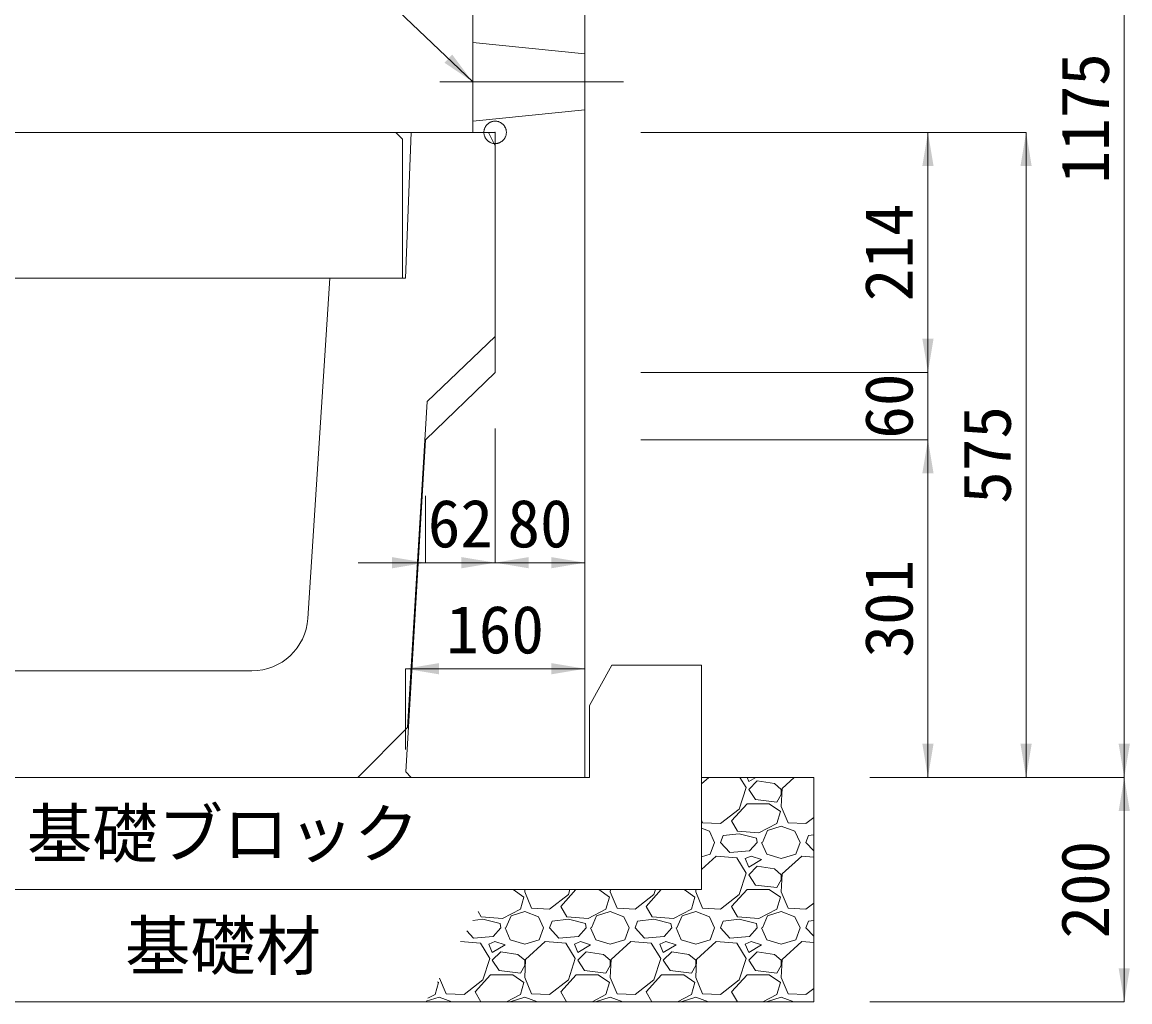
# Model space of a CAD drawing. Units: millimetres at full size, sheet at 1:40. Extents: x 206103 to 244503, y 883348 to 903496.
# Drawn here: x 235189 to 236176, y 894052 to 894926 of the extents above; entities that cross this region are included whole.
import ezdxf
from ezdxf.enums import TextEntityAlignment as Align

# ---------------------------------------------------------------- set-up
doc = ezdxf.new("R2010")
doc.units = ezdxf.units.MM
doc.header["$LTSCALE"] = 40
doc.header["$PDMODE"] = 32
doc.header["$PDSIZE"] = 20
doc.linetypes.add('DASHED', pattern=[7.5, 6, -1.5])
doc.linetypes.add('USER1', pattern=[28.575, 19.05, -3.175, 3.175, -3.175])
for name, color, linetype, lineweight in [('パネックスKUR', 2, 'Continuous', 20), ('基礎ブロック', 2, 'Continuous', 13), ('基礎材', 7, 'Continuous', 15), ('寸法線', 7, 'Continuous', 13), ('引出線', 4, 'Continuous', 13), ('本体', 2, 'Continuous', 13), ('補助線', 8, 'USER1', 13), ('ﾊｯﾁﾝｸﾞ', 7, 'Continuous', 5)]:
    doc.layers.add(name, color=color, linetype=linetype, lineweight=lineweight)
doc.layers.add('文字', color=7, linetype='Continuous')
doc.styles.add('ＭＳ ゴシック', font='')
doc.styles.get('ＭＳ ゴシック').set_extended_font_data('MS Gothic')

# ---------------------------------------------------------------- blocks, each defined once
blk = doc.blocks.new('filled_arrow')
at = {"color": 0, "linetype": 'Continuous', "lineweight": -2}
blk.add_solid([(7.5, 1.25), (0, 0), (7.5, -1.25)], dxfattribs=at)

msp = doc.modelspace()

# ---------------------------------------------------------------- linework, layer by layer
at = {"layer": 'パネックスKUR'}
for p, q in [((235690.21, 895427.33), (235690.21, 894252.33)), ((235590.21, 895422.33), (235590.21, 894827.33)), ((235610.21, 894827.33), (235590.21, 894827.33)), ((235610.21, 894827.33), (235610.21, 894613.33)), ((235610.21, 894613.33), (235548.21, 894553.33)), ((235548.21, 894553.33), (235530.5, 894257.32)), ((235535.21, 894252.33), (235530.5, 894257.32)), ((235690.21, 894252.33), (235535.21, 894252.33))]:
    msp.add_line(p, q, dxfattribs=at)
at = {"layer": 'パネックスKUR', "linetype": 'DASHED', "lineweight": 9}
for p, q in [((235590.21, 894907.33), (235690.21, 894897.33)), ((235590.21, 894837.33), (235690.21, 894847.33))]:
    msp.add_line(p, q, dxfattribs=at)
at = {"layer": '基礎ブロック', "lineweight": 20}
for p, q in [((235694.21, 894316.33), (235714.21, 894352.33)), ((235714.21, 894352.33), (235794.21, 894352.33)), ((235794.21, 894352.33), (235794.21, 894252.33)), ((235694.21, 894252.33), (235694.21, 894316.33)), ((235041.21, 894252.33), (235694.21, 894252.33)), ((235794.21, 894152.33), (235794.21, 894252.33)), ((235794.21, 894152.33), (234941.21, 894152.33))]:
    msp.add_line(p, q, dxfattribs=at)
at = {"layer": '基礎材', "lineweight": 13}
msp.add_line((235894.21, 894252.33), (235794.21, 894252.33), dxfattribs=at)
at = {"layer": '基礎材'}
for p, q in [((235894.21, 894052.33), (235894.21, 894252.33)), ((234841.21, 894052.33), (235894.21, 894052.33))]:
    msp.add_line(p, q, dxfattribs=at)
at = {"layer": '寸法線'}
for p, q in [((236171.05, 894252.33), (236171.05, 895427.33)), ((235540.21, 894827.33), (235040.21, 894827.33)), ((235740.21, 894827.33), (236083.55, 894827.33)), ((235740.21, 894827.33), (235996.05, 894827.33)), ((235996.05, 894827.33), (235996.05, 894613.33)), ((236083.55, 894827.33), (236083.55, 894252.33)), ((235996.05, 894673.33), (235996.05, 894493.33)), ((235740.21, 894613.33), (235996.05, 894613.33)), ((235740.21, 894613.33), (235996.05, 894613.33)), ((235610.21, 894563.33), (235610.21, 894443.74)), ((235610.21, 894563.33), (235610.21, 894443.74)), ((235740.21, 894553.33), (235996.05, 894553.33)), ((235740.21, 894553.33), (235996.05, 894553.33)), ((235996.05, 894553.33), (235996.05, 894252.33)), ((235548.21, 894503.33), (235548.21, 894443.74)), ((235690.21, 894503.33), (235690.21, 894443.74)), ((235670.21, 894443.74), (235488.21, 894443.74)), ((235550.21, 894443.74), (235690.21, 894443.74)), ((235530.21, 894349.25), (235690.21, 894349.25)), ((235530.21, 894277.33), (235530.21, 894349.25)), ((235690.21, 894277.33), (235690.21, 894349.25)), ((235944.21, 894252.33), (236171.05, 894252.33)), ((235944.21, 894252.33), (236083.55, 894252.33)), ((235944.21, 894252.33), (235996.05, 894252.33)), ((235944.21, 894252.33), (236171.05, 894252.33)), ((236171.05, 894252.33), (236171.05, 894052.33)), ((235944.21, 894052.33), (236171.05, 894052.33))]:
    msp.add_line(p, q, dxfattribs=at)
at = {"layer": '引出線'}
msp.add_lwpolyline([(235590.21, 894872.33), (235397.75, 895055.78), (235226, 895055.78)], dxfattribs=at)
at = {"layer": '本体'}
for p, q in [((235535.21, 894827.33), (235530.21, 894697.33)), ((235535.21, 894827.33), (235604.21, 894827.33)), ((235610.21, 894815.33), (235604.21, 894827.33)), ((235610.21, 894815.33), (235610.21, 894645.33)), ((235462.71, 894697.33), (235443.21, 894394.12)), ((235462.71, 894697.33), (235530.21, 894697.33)), ((235610.21, 894645.33), (235549.71, 894587.33)), ((235549.71, 894587.33), (235532.15, 894296.78)), ((235182.1, 894347.33), (235393.32, 894347.33)), ((235487.71, 894252.33), (235532.15, 894296.78)), ((235087.71, 894252.33), (235487.71, 894252.33))]:
    msp.add_line(p, q, dxfattribs=at)
at = {"layer": '本体', "lineweight": 20}
msp.add_lwpolyline([(235047.71, 894697.33), (235047.71, 894821.33), (235053.71, 894827.33), (235521.71, 894827.33), (235527.71, 894821.33), (235527.71, 894697.33)], close=True, dxfattribs=at)
at = {"layer": '本体'}
msp.add_arc((235393.32, 894397.33), 50, 270, 356.32176, dxfattribs=at)
at = {"layer": '補助線'}
msp.add_line((235560.85, 894872.33), (235724.56, 894872.33), dxfattribs=at)
msp.add_point((235610.21, 894827.33), dxfattribs=at)
at = {"layer": 'ﾊｯﾁﾝｸﾞ'}
for p, q in [((235800.59, 894252.33), (235794.21, 894246.5)), ((235834, 894243.25), (235828.46, 894252.33)), ((235834.79, 894252.33), (235836.29, 894248.58)), ((235836.29, 894248.58), (235842.53, 894252.33)), ((235876.79, 894252.33), (235866.01, 894242.49)), ((235827.91, 894224.2), (235834, 894243.25)), ((235843.91, 894249.35), (235836.29, 894241.73)), ((235836.29, 894241.73), (235842.39, 894232.58)), ((235859.15, 894247.06), (235843.91, 894249.35)), ((235865.25, 894241.73), (235859.15, 894247.06)), ((235866.01, 894242.49), (235865.25, 894226.49)), ((235865.25, 894237.15), (235865.25, 894241.73)), ((235842.39, 894232.58), (235861.44, 894230.3)), ((235861.44, 894230.3), (235865.25, 894237.15)), ((235811.14, 894211.25), (235827.91, 894224.2)), ((235821.05, 894213.53), (235834.77, 894228.77)), ((235834.77, 894228.77), (235854.58, 894228.77)), ((235854.58, 894228.77), (235864.48, 894221.91)), ((235864.48, 894221.91), (235861.44, 894211.25)), ((235865.25, 894226.49), (235871.34, 894212.01)), ((235794.21, 894214.23), (235795.14, 894212.01)), ((235826.38, 894204.39), (235821.05, 894213.53)), ((235887.34, 894211.25), (235894.21, 894216.55)), ((235794.21, 894207.03), (235801.24, 894204.39)), ((235795.14, 894212.01), (235811.14, 894211.25)), ((235801.24, 894204.39), (235805.81, 894194.48)), ((235845.43, 894202.86), (235826.38, 894204.39)), ((235861.44, 894211.25), (235845.43, 894202.86)), ((235848.48, 894194.48), (235853.05, 894205.15)), ((235853.05, 894205.15), (235865.25, 894208.96)), ((235865.25, 894208.96), (235877.44, 894204.39)), ((235871.34, 894212.01), (235887.34, 894211.25)), ((235877.44, 894204.39), (235882.01, 894194.48)), ((235802, 894183.81), (235805.81, 894194.48)), ((235811.14, 894194.48), (235813.43, 894200.58)), ((235819.53, 894185.34), (235811.14, 894194.48)), ((235827.91, 894202.1), (235813.43, 894200.58)), ((235843.15, 894198.29), (235827.91, 894202.1)), ((235843.91, 894194.48), (235837.05, 894186.86)), ((235843.91, 894194.48), (235843.15, 894198.29)), ((235847.72, 894194.48), (235852.29, 894183.81)), ((235878.2, 894183.81), (235882.01, 894194.48)), ((235887.34, 894194.48), (235889.63, 894200.58)), ((235894.21, 894187), (235887.34, 894194.48)), ((235894.21, 894201.06), (235889.63, 894200.58)), ((235794.21, 894181.52), (235802, 894183.81)), ((235837.05, 894186.86), (235819.53, 894185.34)), ((235852.29, 894183.81), (235865.25, 894180)), ((235865.25, 894180), (235878.2, 894183.81)), ((235807.33, 894182.29), (235794.21, 894170.3)), ((235825.62, 894180.77), (235807.33, 894182.29)), ((235834, 894167.05), (235825.62, 894180.77)), ((235838.58, 894182.29), (235833.24, 894180)), ((235833.24, 894180), (235836.29, 894172.38)), ((235836.29, 894172.38), (235847.72, 894179.24)), ((235843.91, 894173.15), (235836.29, 894165.53)), ((235847.72, 894179.24), (235838.58, 894182.29)), ((235859.15, 894170.86), (235843.91, 894173.15)), ((235883.53, 894182.29), (235866.01, 894166.29)), ((235894.21, 894181.4), (235883.53, 894182.29)), ((235827.91, 894148), (235834, 894167.05)), ((235836.29, 894165.53), (235842.39, 894156.38)), ((235865.25, 894165.53), (235859.15, 894170.86)), ((235866.01, 894166.29), (235865.25, 894150.29)), ((235865.25, 894160.95), (235865.25, 894165.53)), ((235842.39, 894156.38), (235861.44, 894154.1)), ((235861.44, 894154.1), (235865.25, 894160.95)), ((235626.33, 894152.33), (235635.88, 894145.71)), ((235635.88, 894145.71), (235632.84, 894135.05)), ((235636.74, 894152.33), (235636.65, 894150.29)), ((235636.65, 894150.29), (235642.74, 894135.81)), ((235658.74, 894135.05), (235675.51, 894148)), ((235668.65, 894137.33), (235682.15, 894152.33)), ((235675.51, 894148), (235676.89, 894152.33)), ((235702.53, 894152.33), (235712.08, 894145.71)), ((235712.08, 894145.71), (235709.04, 894135.05)), ((235712.94, 894152.33), (235712.85, 894150.29)), ((235712.85, 894150.29), (235718.94, 894135.81)), ((235734.94, 894135.05), (235751.71, 894148)), ((235744.85, 894137.33), (235758.35, 894152.33)), ((235751.71, 894148), (235753.09, 894152.33)), ((235778.73, 894152.33), (235788.28, 894145.71)), ((235788.28, 894145.71), (235785.24, 894135.05)), ((235789.14, 894152.33), (235789.05, 894150.29)), ((235789.05, 894150.29), (235795.14, 894135.81)), ((235811.14, 894135.05), (235827.91, 894148)), ((235821.05, 894137.33), (235834.77, 894152.57)), ((235834.77, 894152.57), (235854.58, 894152.57)), ((235854.58, 894152.57), (235864.48, 894145.71)), ((235864.48, 894145.71), (235861.44, 894135.05)), ((235865.25, 894150.29), (235871.34, 894135.81)), ((235632.84, 894135.05), (235616.83, 894126.66)), ((235642.74, 894135.81), (235658.74, 894135.05)), ((235673.98, 894128.19), (235668.65, 894137.33)), ((235709.04, 894135.05), (235693.03, 894126.66)), ((235718.94, 894135.81), (235734.94, 894135.05)), ((235750.18, 894128.19), (235744.85, 894137.33)), ((235785.24, 894135.05), (235769.23, 894126.66)), ((235795.14, 894135.81), (235811.14, 894135.05)), ((235826.38, 894128.19), (235821.05, 894137.33)), ((235861.44, 894135.05), (235845.43, 894126.66)), ((235871.34, 894135.81), (235887.34, 894135.05)), ((235887.34, 894135.05), (235894.21, 894140.35)), ((235599.31, 894125.9), (235590.39, 894124.96)), ((235597.78, 894128.19), (235595, 894132.95)), ((235616.83, 894126.66), (235597.78, 894128.19)), ((235614.55, 894122.09), (235599.31, 894125.9)), ((235619.88, 894118.28), (235624.45, 894128.95)), ((235624.45, 894128.95), (235636.65, 894132.76)), ((235636.65, 894132.76), (235648.84, 894128.19)), ((235648.84, 894128.19), (235653.41, 894118.28)), ((235658.74, 894118.28), (235661.03, 894124.38)), ((235675.51, 894125.9), (235661.03, 894124.38)), ((235693.03, 894126.66), (235673.98, 894128.19)), ((235690.75, 894122.09), (235675.51, 894125.9)), ((235696.08, 894118.28), (235700.65, 894128.95)), ((235700.65, 894128.95), (235712.85, 894132.76)), ((235712.85, 894132.76), (235725.04, 894128.19)), ((235725.04, 894128.19), (235729.61, 894118.28)), ((235734.94, 894118.28), (235737.23, 894124.38)), ((235751.71, 894125.9), (235737.23, 894124.38)), ((235769.23, 894126.66), (235750.18, 894128.19)), ((235766.95, 894122.09), (235751.71, 894125.9)), ((235772.28, 894118.28), (235776.85, 894128.95)), ((235776.85, 894128.95), (235789.05, 894132.76)), ((235789.05, 894132.76), (235801.24, 894128.19)), ((235801.24, 894128.19), (235805.81, 894118.28)), ((235811.14, 894118.28), (235813.43, 894124.38)), ((235827.91, 894125.9), (235813.43, 894124.38)), ((235845.43, 894126.66), (235826.38, 894128.19)), ((235843.15, 894122.09), (235827.91, 894125.9)), ((235848.48, 894118.28), (235853.05, 894128.95)), ((235853.05, 894128.95), (235865.25, 894132.76)), ((235865.25, 894132.76), (235877.44, 894128.19)), ((235877.44, 894128.19), (235882.01, 894118.28)), ((235887.34, 894118.28), (235889.63, 894124.38)), ((235894.21, 894124.86), (235889.63, 894124.38)), ((235590.93, 894109.14), (235584.99, 894115.61)), ((235615.31, 894118.28), (235608.45, 894110.66)), ((235615.31, 894118.28), (235614.55, 894122.09)), ((235619.12, 894118.28), (235623.69, 894107.61)), ((235649.6, 894107.61), (235653.41, 894118.28)), ((235667.13, 894109.14), (235658.74, 894118.28)), ((235691.51, 894118.28), (235684.65, 894110.66)), ((235691.51, 894118.28), (235690.75, 894122.09)), ((235695.32, 894118.28), (235699.89, 894107.61)), ((235725.8, 894107.61), (235729.61, 894118.28)), ((235743.33, 894109.14), (235734.94, 894118.28)), ((235767.71, 894118.28), (235760.85, 894110.66)), ((235767.71, 894118.28), (235766.95, 894122.09)), ((235771.52, 894118.28), (235776.09, 894107.61)), ((235802, 894107.61), (235805.81, 894118.28)), ((235819.53, 894109.14), (235811.14, 894118.28)), ((235843.91, 894118.28), (235837.05, 894110.66)), ((235843.91, 894118.28), (235843.15, 894122.09)), ((235847.72, 894118.28), (235852.29, 894107.61)), ((235878.2, 894107.61), (235882.01, 894118.28)), ((235894.21, 894110.8), (235887.34, 894118.28)), ((235597.02, 894104.57), (235579.46, 894106.03)), ((235608.45, 894110.66), (235590.93, 894109.14)), ((235605.4, 894090.85), (235597.02, 894104.57)), ((235609.98, 894106.09), (235604.64, 894103.8)), ((235604.64, 894103.8), (235607.69, 894096.18)), ((235619.12, 894103.04), (235609.98, 894106.09)), ((235623.69, 894107.61), (235636.65, 894103.8)), ((235636.65, 894103.8), (235649.6, 894107.61)), ((235654.93, 894106.09), (235637.41, 894090.09)), ((235673.22, 894104.57), (235654.93, 894106.09)), ((235684.65, 894110.66), (235667.13, 894109.14)), ((235681.6, 894090.85), (235673.22, 894104.57)), ((235686.18, 894106.09), (235680.84, 894103.8)), ((235680.84, 894103.8), (235683.89, 894096.18)), ((235695.32, 894103.04), (235686.18, 894106.09)), ((235699.89, 894107.61), (235712.85, 894103.8)), ((235712.85, 894103.8), (235725.8, 894107.61)), ((235731.13, 894106.09), (235713.61, 894090.09)), ((235749.42, 894104.57), (235731.13, 894106.09)), ((235760.85, 894110.66), (235743.33, 894109.14)), ((235757.8, 894090.85), (235749.42, 894104.57)), ((235762.38, 894106.09), (235757.04, 894103.8)), ((235757.04, 894103.8), (235760.09, 894096.18)), ((235771.52, 894103.04), (235762.38, 894106.09)), ((235776.09, 894107.61), (235789.05, 894103.8)), ((235789.05, 894103.8), (235802, 894107.61)), ((235807.33, 894106.09), (235789.81, 894090.09)), ((235825.62, 894104.57), (235807.33, 894106.09)), ((235837.05, 894110.66), (235819.53, 894109.14)), ((235834, 894090.85), (235825.62, 894104.57)), ((235838.58, 894106.09), (235833.24, 894103.8)), ((235833.24, 894103.8), (235836.29, 894096.18)), ((235847.72, 894103.04), (235838.58, 894106.09)), ((235852.29, 894107.61), (235865.25, 894103.8)), ((235865.25, 894103.8), (235878.2, 894107.61)), ((235883.53, 894106.09), (235866.01, 894090.09)), ((235894.21, 894105.2), (235883.53, 894106.09)), ((235607.69, 894096.18), (235619.12, 894103.04)), ((235615.31, 894096.95), (235607.69, 894089.33)), ((235630.55, 894094.66), (235615.31, 894096.95)), ((235636.65, 894089.33), (235630.55, 894094.66)), ((235683.89, 894096.18), (235695.32, 894103.04)), ((235691.51, 894096.95), (235683.89, 894089.33)), ((235706.75, 894094.66), (235691.51, 894096.95)), ((235712.85, 894089.33), (235706.75, 894094.66)), ((235760.09, 894096.18), (235771.52, 894103.04)), ((235767.71, 894096.95), (235760.09, 894089.33)), ((235782.95, 894094.66), (235767.71, 894096.95)), ((235789.05, 894089.33), (235782.95, 894094.66)), ((235836.29, 894096.18), (235847.72, 894103.04)), ((235843.91, 894096.95), (235836.29, 894089.33)), ((235859.15, 894094.66), (235843.91, 894096.95)), ((235865.25, 894089.33), (235859.15, 894094.66)), ((235599.31, 894071.8), (235605.4, 894090.85)), ((235607.69, 894089.33), (235613.79, 894080.18)), ((235632.84, 894077.9), (235636.65, 894084.75)), ((235637.41, 894090.09), (235636.65, 894074.09)), ((235636.65, 894084.75), (235636.65, 894089.33)), ((235675.51, 894071.8), (235681.6, 894090.85)), ((235683.89, 894089.33), (235689.99, 894080.18)), ((235709.04, 894077.9), (235712.85, 894084.75)), ((235713.61, 894090.09), (235712.85, 894074.09)), ((235712.85, 894084.75), (235712.85, 894089.33)), ((235751.71, 894071.8), (235757.8, 894090.85)), ((235760.09, 894089.33), (235766.19, 894080.18)), ((235785.24, 894077.9), (235789.05, 894084.75)), ((235789.81, 894090.09), (235789.05, 894074.09)), ((235789.05, 894084.75), (235789.05, 894089.33)), ((235827.91, 894071.8), (235834, 894090.85)), ((235836.29, 894089.33), (235842.39, 894080.18)), ((235861.44, 894077.9), (235865.25, 894084.75)), ((235866.01, 894090.09), (235865.25, 894074.09)), ((235865.25, 894084.75), (235865.25, 894089.33)), ((235592.45, 894061.13), (235606.17, 894076.37)), ((235606.17, 894076.37), (235625.98, 894076.37)), ((235613.79, 894080.18), (235632.84, 894077.9)), ((235625.98, 894076.37), (235635.88, 894069.51)), ((235636.65, 894074.09), (235642.74, 894059.61)), ((235668.65, 894061.13), (235682.37, 894076.37)), ((235682.37, 894076.37), (235702.18, 894076.37)), ((235689.99, 894080.18), (235709.04, 894077.9)), ((235702.18, 894076.37), (235712.08, 894069.51)), ((235712.85, 894074.09), (235718.94, 894059.61)), ((235744.85, 894061.13), (235758.57, 894076.37)), ((235758.57, 894076.37), (235778.38, 894076.37)), ((235766.19, 894080.18), (235785.24, 894077.9)), ((235778.38, 894076.37), (235788.28, 894069.51)), ((235789.05, 894074.09), (235795.14, 894059.61)), ((235821.05, 894061.13), (235834.77, 894076.37)), ((235834.77, 894076.37), (235854.58, 894076.37)), ((235842.39, 894080.18), (235861.44, 894077.9)), ((235854.58, 894076.37), (235864.48, 894069.51)), ((235865.25, 894074.09), (235871.34, 894059.61)), ((235559.68, 894069.51), (235556.64, 894058.85)), ((235558.75, 894070.16), (235559.68, 894069.51)), ((235560.69, 894073.51), (235566.54, 894059.61)), ((235582.54, 894058.85), (235599.31, 894071.8)), ((235635.88, 894069.51), (235632.84, 894058.85)), ((235658.74, 894058.85), (235675.51, 894071.8)), ((235712.08, 894069.51), (235709.04, 894058.85)), ((235734.94, 894058.85), (235751.71, 894071.8)), ((235788.28, 894069.51), (235785.24, 894058.85)), ((235811.14, 894058.85), (235827.91, 894071.8)), ((235864.48, 894069.51), (235861.44, 894058.85)), ((235887.34, 894058.85), (235894.21, 894064.15)), ((235548.8, 894052.92), (235560.45, 894056.56)), ((235556.64, 894058.85), (235550.3, 894055.53)), ((235560.45, 894056.56), (235571.73, 894052.33)), ((235566.54, 894059.61), (235582.54, 894058.85)), ((235597.59, 894052.33), (235592.45, 894061.13)), ((235632.84, 894058.85), (235620.4, 894052.33)), ((235624.45, 894052.75), (235636.65, 894056.56)), ((235636.65, 894056.56), (235647.93, 894052.33)), ((235642.74, 894059.61), (235658.74, 894058.85)), ((235673.79, 894052.33), (235668.65, 894061.13)), ((235709.04, 894058.85), (235696.6, 894052.33)), ((235700.65, 894052.75), (235712.85, 894056.56)), ((235712.85, 894056.56), (235724.13, 894052.33)), ((235718.94, 894059.61), (235734.94, 894058.85)), ((235749.99, 894052.33), (235744.85, 894061.13)), ((235785.24, 894058.85), (235772.8, 894052.33)), ((235776.85, 894052.75), (235789.05, 894056.56)), ((235789.05, 894056.56), (235800.33, 894052.33)), ((235795.14, 894059.61), (235811.14, 894058.85)), ((235826.19, 894052.33), (235821.05, 894061.13)), ((235861.44, 894058.85), (235849, 894052.33)), ((235853.05, 894052.75), (235865.25, 894056.56)), ((235865.25, 894056.56), (235876.53, 894052.33)), ((235871.34, 894059.61), (235887.34, 894058.85)), ((235624.28, 894052.33), (235624.45, 894052.75)), ((235700.48, 894052.33), (235700.65, 894052.75)), ((235776.68, 894052.33), (235776.85, 894052.75)), ((235852.88, 894052.33), (235853.05, 894052.75))]:
    msp.add_line(p, q, dxfattribs=at)

# ---------------------------------------------------------------- block references
at = {"layer": '寸法線', "xscale": 4, "yscale": 4}
for p, rotation in [((235996.05, 894827.33), 270), ((236083.55, 894827.33), 270), ((235996.05, 894613.33), 90), ((235996.05, 894613.33), 90), ((235996.05, 894553.33), 270), ((235996.05, 894553.33), 270), ((235548.21, 894443.74), 180), ((235610.21, 894443.74), 180), ((235690.21, 894443.74), 180), ((235690.21, 894349.25), 180), ((235996.05, 894252.33), 90), ((236083.55, 894252.33), 90), ((236171.05, 894252.33), 90), ((236171.05, 894252.33), 270), ((236171.05, 894052.33), 90)]:
    msp.add_blockref('filled_arrow', p, dxfattribs=dict(at, rotation=rotation))
for p in [(235610.21, 894443.74), (235530.21, 894349.25)]:
    msp.add_blockref('filled_arrow', p, dxfattribs=at)
at = {"layer": '引出線', "xscale": 4, "yscale": 4, "rotation": 136.4}
msp.add_blockref('filled_arrow', (235590.21, 894872.33), dxfattribs=at)

# ---------------------------------------------------------------- texts
at = {"layer": '寸法線', "style": 'ＭＳ ゴシック'}
for s, p in [('1175', (236136.05, 894839.83)), ('214', (235961.05, 894720.33)), ('60', (235961.05, 894583.33)), ('575', (236048.55, 894539.83)), ('301', (235961.05, 894402.83)), ('200', (236136.05, 894152.33))]:
    msp.add_text(s, height=42.72, rotation=90, dxfattribs=at).set_placement(p, align=Align.MIDDLE_CENTER)
for s, p in [('62', (235579.21, 894478.74)), ('80', (235650.21, 894478.74)), ('160', (235610.21, 894384.25))]:
    msp.add_text(s, height=42.72, dxfattribs=at).set_placement(p, align=Align.MIDDLE_CENTER)
at = {"layer": '文字', "style": 'ＭＳ ゴシック'}
for s, p in [('基礎ブロック', (235367.71, 894202.33)), ('基礎材', (235367.71, 894102.33))]:
    msp.add_text(s, height=42.72, dxfattribs=at).set_placement(p, align=Align.MIDDLE_CENTER)

doc.saveas('drawing.dxf')
